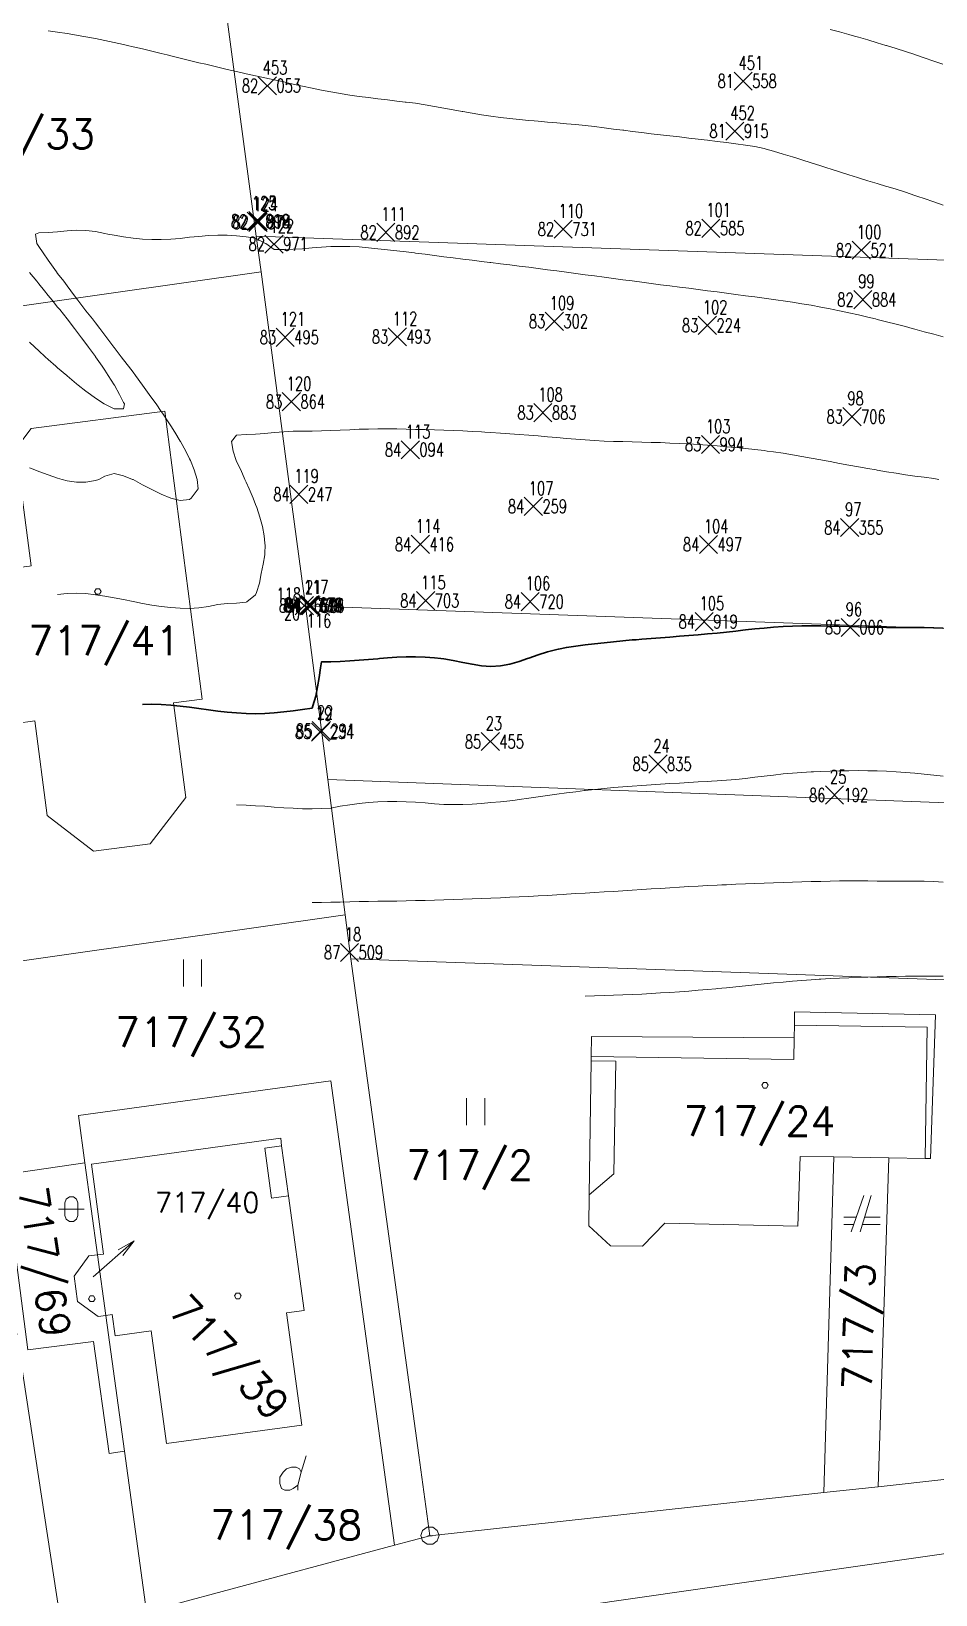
# Model space of a CAD drawing. Extents: x -443817 to 3, y -1171930 to -442383.
# Drawn here: x -442528.5 to -442478.8, y -1170206.7 to -1170120.8 of the extents above; entities that cross this region are included whole.
import ezdxf
from ezdxf.enums import TextEntityAlignment as Align

# ---------------------------------------------------------------- set-up
doc = ezdxf.new("R2010")
doc.units = 0
doc.header["$LTSCALE"] = 0.5
doc.header["$PDMODE"] = 3
doc.header["$PDSIZE"] = 0.5
doc.linetypes.add('121', pattern=[2, 1, -1])
for name, color, linetype in [('BO', 2, 'Continuous'), ('CB', 7, 'Continuous'), ('POLOHOPIS', 7, 'Continuous'), ('VB', 11, 'Continuous'), ('VYSKOPIS', 15, 'Continuous')]:
    doc.layers.add(name, color=color, linetype=linetype)
for name, color, linetype, lineweight in [('KLADPAR', 7, 'Continuous', 0), ('ZAPPAR', 7, 'Continuous', 0), ('ZNACKY', 7, 'Continuous', 0)]:
    doc.layers.add(name, color=color, linetype=linetype, lineweight=lineweight)
doc.styles.add('ROMANS', font='romans.shx', dxfattribs={"height": 0.2})
doc.styles.add('T', font='romans.shx', dxfattribs={"width": 0.7, "height": 1.5})

# ---------------------------------------------------------------- blocks, each defined once
blk = doc.blocks.new('0')
at = {"layer": 'BO', "linetype": 'Continuous'}
blk.add_point((0, 0), dxfattribs=at)
at = {"linetype": 'ByBlock', "style": 'T', "width": 0.7, "flags": 1}
blk.add_attdef('0', text='', height=1.5, dxfattribs=at).set_placement((0, 0), align=Align.MIDDLE)
at = {"layer": 'CB', "linetype": 'ByBlock', "style": 'T', "width": 0.7}
blk.add_attdef('C', (-0.5, 1.25), '', height=1.5, dxfattribs=at)
at = {"layer": 'VB', "linetype": 'ByBlock', "style": 'T', "width": 0.7}
blk.add_attdef('1', text='', height=1.5, dxfattribs=at).set_placement((-1, -0.75), align=Align.RIGHT)
at = {"layer": 'VB', "linetype": '121', "style": 'T', "width": 0.7}
blk.add_attdef('2', (1, -0.75), '', height=1.5, dxfattribs=at)
blk = doc.blocks.new('$5')
at = {"color": 0}
blk.add_line((-0.12, 0), (0.12, 0), dxfattribs=at)
at = {"color": 0, "flags": 128}
blk.add_lwpolyline([(0.15, 0.48), (0.4, 0.3), (0.5, 0.01), (0.4, -0.28), (0.15, -0.46), (-0.16, -0.46), (-0.41, -0.28), (-0.51, 0.01), (-0.41, 0.3), (-0.16, 0.48), (0.15, 0.48)], dxfattribs=at)
blk = doc.blocks.new('$489')
at = {"color": 0}
blk.add_line((-0.2, 2), (0, 3), dxfattribs=at)
at = {"color": 0, "flags": 128}
blk.add_lwpolyline([(0, 0), (0, 3), (0.2, 2)], dxfattribs=at)
blk = doc.blocks.new('$45')
at = {"color": 0, "flags": 128}
blk.add_lwpolyline([(0.09, 0.15), (0.18, 0), (0.09, -0.15), (-0.09, -0.15), (-0.18, 0), (-0.09, 0.15), (0.09, 0.15)], dxfattribs=at)
blk = doc.blocks.new('$432')
at = {"color": 0}
for p, q in [((0.1, 2), (-0.6, 0)), ((-0.1, 0), (0.5, 2)), ((-0.32, 0.8), (-1, 0.8)), ((-1, 0.4), (-0.46, 0.4)), ((0.02, 0.4), (1, 0.4)), ((1, 0.8), (0.14, 0.8))]:
    blk.add_line(p, q, dxfattribs=at)
blk = doc.blocks.new('$32')
at = {"color": 0}
for p, q in [((-0.5, 1.5), (-0.5, 0)), ((0.5, 0), (0.5, 1.5))]:
    blk.add_line(p, q, dxfattribs=at)
blk = doc.blocks.new('$42')
at = {"color": 0, "flags": 128}
for points in [[(-0.5, 1.5), (-0.4, 1.79), (-0.15, 1.97), (0.16, 1.97), (0.41, 1.79), (0.51, 1.5), (0.51, 0.5), (0.41, 0.21), (0.16, 0.03), (-0.15, 0.03), (-0.4, 0.21), (-0.5, 0.5), (-0.5, 1.5)], [(-1, 1), (0.27, 1), (1, 1)]]:
    blk.add_lwpolyline(points, dxfattribs=at)
blk = doc.blocks.new('$431')
at = {"color": 0}
blk.add_line((0.63, 0.99), (0.9, 1.89), dxfattribs=at)
at = {"color": 0, "flags": 128}
blk.add_lwpolyline([(0.45, 0), (0.45, 0.27), (0.63, 0.99), (0.54, 1.17), (0.36, 1.26), (0.09, 1.26), (-0.18, 1.17), (-0.36, 0.99), (-0.54, 0.72), (-0.54, 0.36), (-0.45, 0.09), (-0.27, 0), (0, 0), (0.18, 0.09), (0.45, 0.27)], dxfattribs=at)

msp = doc.modelspace()

# ---------------------------------------------------------------- linework, layer by layer
at = {"layer": 'KLADPAR', "color": 7, "linetype": 'Continuous', "flags": 128}
for points in [[(-442516.11, -1170132.07), (-442515.85, -1170134.04), (-442540.73, -1170137.58), (-442546.14, -1170102.47), (-442520.08, -1170102.41), (-442518.75, -1170112.32), (-442517.43, -1170122.23), (-442516.11, -1170132.07)], [(-442382.83, -1170116.93), (-442383.87, -1170126.95), (-442384.86, -1170136.63), (-442516.11, -1170132.07), (-442517.43, -1170122.23), (-442518.75, -1170112.32), (-442382.83, -1170116.93)], [(-442384.86, -1170136.63), (-442385.87, -1170146.75), (-442386.64, -1170156.9), (-442513.4, -1170152.4), (-442514.13, -1170146.96), (-442515.85, -1170134.04), (-442516.11, -1170132.07), (-442384.86, -1170136.63)], [(-442521.14, -1170141.7), (-442519.08, -1170157.53), (-442520.66, -1170157.73), (-442519.99, -1170162.93), (-442521.95, -1170165.47), (-442525.06, -1170165.88), (-442527.61, -1170163.92), (-442528.28, -1170158.72), (-442530.39, -1170159), (-442530.52, -1170158.01), (-442530.91, -1170154.94), (-442531.01, -1170154.13), (-442530, -1170154), (-442530.01, -1170153.92), (-442530.46, -1170150.45), (-442528.58, -1170150.21), (-442528.48, -1170150.2), (-442529.34, -1170143.77), (-442528.49, -1170142.65), (-442521.14, -1170141.7)], [(-442387.21, -1170166.65), (-442387.8, -1170176.85), (-442443.22, -1170174.18), (-442460.7, -1170173.57), (-442477.2, -1170172.98), (-442493.09, -1170172.42), (-442510.92, -1170171.79), (-442511.23, -1170169.38), (-442512.18, -1170161.94), (-442387.21, -1170166.65)], [(-442532.36, -1170172.38), (-442511.23, -1170169.38), (-442510.92, -1170171.79), (-442507.17, -1170199.07), (-442506.56, -1170203.5), (-442508.51, -1170204.02), (-442512.02, -1170178.49), (-442525.89, -1170180.4), (-442525.53, -1170183.01), (-442529.91, -1170183.65), (-442528.68, -1170193.28), (-442525.06, -1170192.82), (-442524.2, -1170198.97), (-442523.35, -1170198.84), (-442522.14, -1170207.67), (-442526.76, -1170208.89), (-442532.36, -1170172.38)], [(-442529.64, -1170209.65), (-442535.31, -1170172.8), (-442532.36, -1170172.38), (-442526.76, -1170208.89), (-442527.76, -1170209.16), (-442529.09, -1170209.52), (-442529.64, -1170209.65)], [(-442486.53, -1170176.13), (-442486.52, -1170175.43), (-442486.51, -1170174.7), (-442478.77, -1170174.87), (-442479.04, -1170182.77), (-442479.33, -1170182.76), (-442481.34, -1170182.73), (-442484.35, -1170182.68), (-442486.21, -1170182.66), (-442486.34, -1170186.49), (-442493.64, -1170186.32), (-442494.87, -1170187.59), (-442496.64, -1170187.57), (-442497.82, -1170186.46), (-442497.8, -1170184.76), (-442497.7, -1170177.4), (-442497.7, -1170177.15), (-442497.68, -1170176.06), (-442486.53, -1170176.13)], [(-442512.02, -1170178.49), (-442508.51, -1170204.02), (-442518.46, -1170206.69), (-442522.14, -1170207.67), (-442523.35, -1170198.84), (-442524.38, -1170191.39), (-442524.03, -1170191.34), (-442523.87, -1170192.51), (-442521.89, -1170192.24), (-442521.05, -1170198.43), (-442513.61, -1170197.42), (-442514.45, -1170191.25), (-442513.48, -1170191.11), (-442514.34, -1170184.82), (-442514.72, -1170182.07), (-442514.77, -1170181.65), (-442525.18, -1170183.07), (-442524.51, -1170188.02), (-442524.84, -1170188.06), (-442525.53, -1170183.01), (-442525.89, -1170180.4), (-442512.02, -1170178.49)], [(-442524.38, -1170191.39), (-442524.84, -1170188.06), (-442524.51, -1170188.02), (-442525.18, -1170183.07), (-442514.77, -1170181.65), (-442514.72, -1170182.07), (-442514.34, -1170184.82), (-442513.48, -1170191.11), (-442514.45, -1170191.25), (-442513.61, -1170197.42), (-442521.05, -1170198.43), (-442521.89, -1170192.24), (-442523.87, -1170192.51), (-442524.03, -1170191.34), (-442524.38, -1170191.39)], [(-442523.35, -1170198.84), (-442524.2, -1170198.97), (-442525.06, -1170192.82), (-442528.68, -1170193.28), (-442529.91, -1170183.65), (-442525.53, -1170183.01), (-442524.84, -1170188.06), (-442525.31, -1170188.11), (-442526.12, -1170189.23), (-442525.94, -1170190.62), (-442524.81, -1170191.45), (-442524.38, -1170191.39), (-442523.35, -1170198.84)], [(-442524.84, -1170188.06), (-442524.38, -1170191.39), (-442524.81, -1170191.45), (-442525.94, -1170190.62), (-442526.12, -1170189.23), (-442525.31, -1170188.11), (-442524.84, -1170188.06)]]:
    msp.add_lwpolyline(points, close=True, dxfattribs=at)
for points in [[(-442540.73, -1170137.58), (-442515.85, -1170134.04), (-442514.13, -1170146.96), (-442513.4, -1170152.4), (-442513.4, -1170152.4), (-442512.18, -1170161.94), (-442511.23, -1170169.38), (-442532.36, -1170172.38)], [(-442530.39, -1170159), (-442528.28, -1170158.72), (-442527.61, -1170163.92), (-442525.06, -1170165.88), (-442521.95, -1170165.47), (-442519.99, -1170162.93), (-442520.66, -1170157.73), (-442519.08, -1170157.53), (-442521.14, -1170141.7), (-442528.49, -1170142.65)], [(-442529.34, -1170143.77), (-442528.48, -1170150.2), (-442528.58, -1170150.21)], [(-442478.14, -1170200.38), (-442481.92, -1170200.8), (-442481.92, -1170200.8), (-442481.34, -1170182.73), (-442479.33, -1170182.76), (-442479.04, -1170182.77), (-442478.77, -1170174.87), (-442486.51, -1170174.7), (-442486.52, -1170175.43), (-442486.53, -1170176.13), (-442497.68, -1170176.06), (-442497.7, -1170177.15), (-442497.7, -1170177.4), (-442497.8, -1170184.76), (-442497.82, -1170186.46), (-442496.64, -1170187.57), (-442494.87, -1170187.59), (-442493.64, -1170186.32), (-442486.34, -1170186.49), (-442486.21, -1170182.66), (-442484.35, -1170182.68), (-442484.9, -1170201.12), (-442506.56, -1170203.5), (-442507.17, -1170199.07), (-442510.92, -1170171.79), (-442493.09, -1170172.42), (-442477.2, -1170172.98)], [(-442522.14, -1170207.67), (-442518.46, -1170206.69), (-442508.51, -1170204.02), (-442506.56, -1170203.5), (-442484.9, -1170201.12), (-442481.92, -1170200.8), (-442478.14, -1170200.38), (-442469.96, -1170199.51), (-442461.5, -1170198.06), (-442449.04, -1170197.5), (-442445.53, -1170197.34), (-442443.98, -1170197.27), (-442431.53, -1170197.23), (-442388.92, -1170196.01), (-442385.65, -1170196.14), (-442383.04, -1170196.24), (-442353.13, -1170198.66), (-442352.18, -1170198.74), (-442351.81, -1170198.77), (-442350.42, -1170198.89), (-442347.99, -1170199.22), (-442310.78, -1170204.32), (-442304.56, -1170205.27), (-442233.31, -1170215.54)]]:
    msp.add_lwpolyline(points, dxfattribs=at)
at = {"layer": 'KLADPAR', "color": 7, "linetype": 'Continuous'}
for points in [[(-442513.4, -1170152.4), (-442386.64, -1170156.9), (-442387.21, -1170166.65), (-442512.18, -1170161.94)], [(-442481.34, -1170182.73), (-442481.92, -1170200.8), (-442484.9, -1170201.12), (-442484.35, -1170182.68)]]:
    msp.add_3dface(points, dxfattribs=at)
at = {"layer": 'POLOHOPIS', "lineweight": 0}
for centre, radius in [((-442516.014985, -1170131.227094), 0.092993), ((-442513.175258, -1170152.392948), 0.071818)]:
    msp.add_circle(centre, radius, dxfattribs=at)
for p in [(-442516.014985, -1170131.227094), (-442513.175258, -1170152.392948)]:
    msp.add_point(p, dxfattribs=at)
at = {"layer": 'VYSKOPIS', "linetype": 'Continuous', "lineweight": 18, "flags": 128}
for points, elevation in [([(-442527.549589, -1170120.785388), (-442527.031651, -1170120.859361), (-442526.513713, -1170120.938776), (-442525.995775, -1170121.024139), (-442525.693624, -1170121.076027), (-442525.477837, -1170121.114121), (-442524.959899, -1170121.211254), (-442524.441961, -1170121.317436), (-442523.924024, -1170121.433236), (-442523.406086, -1170121.546631), (-442523.192765, -1170121.594407), (-442522.888148, -1170121.663507), (-442522.37021, -1170121.789621), (-442521.852272, -1170121.909345), (-442521.334334, -1170122.035965), (-442521.007209, -1170122.112786), (-442520.816396, -1170122.158663), (-442520.298458, -1170122.289776), (-442519.78052, -1170122.416207), (-442519.262582, -1170122.543714), (-442518.880894, -1170122.631165), (-442518.744645, -1170122.662741), (-442518.226707, -1170122.789172), (-442517.708769, -1170122.909275), (-442517.190831, -1170123.029378), (-442516.672893, -1170123.149544), (-442516.672893, -1170123.149544), (-442516.154955, -1170123.263319), (-442515.637017, -1170123.377094), (-442515.119079, -1170123.488718), (-442514.601141, -1170123.603885), (-442514.313342, -1170123.667923), (-442514.083203, -1170123.719116), (-442513.565266, -1170123.834283), (-442513.047328, -1170123.943059), (-442512.52939, -1170124.05019), (-442512.011452, -1170124.147386), (-442511.789469, -1170124.186302), (-442511.493514, -1170124.23876), (-442510.975576, -1170124.322351), (-442510.457638, -1170124.396261), (-442509.9397, -1170124.461881), (-442509.421762, -1170124.527501), (-442508.903824, -1170124.58654), (-442508.385887, -1170124.651464), (-442507.925483, -1170124.704681), (-442507.867949, -1170124.711326), (-442507.350011, -1170124.771124), (-442506.832073, -1170124.857499), (-442506.314135, -1170124.950519), (-442505.796197, -1170125.043602), (-442505.278259, -1170125.136622), (-442504.797308, -1170125.22306), (-442504.760321, -1170125.229578), (-442504.242383, -1170125.320257), (-442503.724445, -1170125.406759), (-442503.206507, -1170125.485414), (-442502.68857, -1170125.55173), (-442502.170632, -1170125.613427), (-442501.652694, -1170125.665568), (-442501.134756, -1170125.716128), (-442500.838737, -1170125.74144), (-442500.616818, -1170125.76036), (-442500.09888, -1170125.804655), (-442499.580942, -1170125.848887), (-442499.063004, -1170125.895017), (-442498.545066, -1170125.939818), (-442498.027128, -1170125.987657), (-442497.509191, -1170126.052454), (-442496.991253, -1170126.121998), (-442496.473315, -1170126.187618), (-442495.955377, -1170126.253238), (-442495.903533, -1170126.259819), (-442495.437439, -1170126.319617), (-442494.919501, -1170126.38606), (-442494.401563, -1170126.450098), (-442493.883625, -1170126.512301), (-442493.365687, -1170126.569441), (-442492.847749, -1170126.625316), (-442492.329812, -1170126.683913), (-442491.811874, -1170126.744091), (-442491.488162, -1170126.778198), (-442491.293936, -1170126.798637), (-442490.775998, -1170126.866851), (-442490.25806, -1170126.928232), (-442489.740122, -1170126.999357), (-442489.222184, -1170127.068457), (-442488.704246, -1170127.148441), (-442488.186308, -1170127.263292), (-442488.068584, -1170127.296577), (-442487.66837, -1170127.406682), (-442487.150433, -1170127.565828), (-442486.632495, -1170127.723835), (-442486.3397, -1170127.814956), (-442486.114557, -1170127.884056), (-442485.596619, -1170128.043012), (-442485.078681, -1170128.20374), (-442484.685043, -1170128.333335), (-442484.560743, -1170128.373707), (-442484.042805, -1170128.535258), (-442483.524867, -1170128.698833), (-442483.048342, -1170128.851714), (-442483.006929, -1170128.864813), (-442482.488991, -1170129.028831), (-442481.971054, -1170129.186332), (-442481.453116, -1170129.343833), (-442481.36675, -1170129.370093), (-442480.935178, -1170129.499688), (-442480.41724, -1170129.665352), (-442479.899302, -1170129.835951), (-442479.739912, -1170129.888473), (-442479.381364, -1170130.005095), (-442478.863426, -1170130.186515), (-442478.345488, -1170130.367935)], 382), ([(-442484.560743, -1170120.716668), (-442484.042805, -1170120.849553), (-442483.524867, -1170120.986615), (-442483.214054, -1170121.076027), (-442483.006929, -1170121.136965), (-442482.488991, -1170121.289467), (-442481.971054, -1170121.446271), (-442481.492947, -1170121.594407), (-442481.453116, -1170121.606999), (-442480.935178, -1170121.771397), (-442480.41724, -1170121.931619), (-442479.899302, -1170122.10013), (-442479.860924, -1170122.112786), (-442479.381364, -1170122.270793), (-442478.863426, -1170122.45196), (-442478.363318, -1170122.631165)], 381), ([(-442528.585465, -1170144.811805), (-442528.293239, -1170144.921467), (-442528.067527, -1170145.006197), (-442527.549589, -1170145.19559), (-442527.031651, -1170145.367265), (-442526.781597, -1170145.439846), (-442526.513713, -1170145.517552), (-442525.995775, -1170145.59412), (-442525.477837, -1170145.596018), (-442524.959899, -1170145.512743), (-442524.765673, -1170145.439846), (-442524.441961, -1170145.267032), (-442523.924024, -1170145.114973), (-442523.406086, -1170145.249567), (-442522.924249, -1170145.439846), (-442522.888148, -1170145.453451), (-442522.37021, -1170145.733586), (-442521.932947, -1170145.958225), (-442521.852272, -1170145.999926), (-442521.334334, -1170146.260065), (-442520.816396, -1170146.472998), (-442520.800211, -1170146.476604), (-442520.298458, -1170146.599239), (-442519.78052, -1170146.542667), (-442519.682964, -1170146.476604), (-442519.302477, -1170145.958225), (-442519.361403, -1170145.439846), (-442519.521551, -1170144.921467), (-442519.730193, -1170144.403088), (-442519.78052, -1170144.306968), (-442519.992197, -1170143.884709), (-442520.27791, -1170143.36633), (-442520.298458, -1170143.333678), (-442520.590747, -1170142.847951), (-442520.816396, -1170142.500044), (-442520.922361, -1170142.329571), (-442521.267632, -1170141.811192), (-442521.334334, -1170141.71735), (-442521.623208, -1170141.292813), (-442521.852272, -1170140.97604), (-442521.992441, -1170140.774434), (-442522.37021, -1170140.261497), (-442522.374067, -1170140.256055), (-442522.749243, -1170139.737676), (-442522.888148, -1170139.55575), (-442523.135673, -1170139.219297), (-442523.406086, -1170138.870251), (-442523.532346, -1170138.700918), (-442523.924024, -1170138.199244), (-442523.936669, -1170138.182538), (-442524.325185, -1170137.664159), (-442524.441961, -1170137.514379), (-442524.719519, -1170137.14578), (-442524.959899, -1170136.84046), (-442525.122071, -1170136.627401), (-442525.477837, -1170136.177932), (-442525.530946, -1170136.109022), (-442525.926481, -1170135.590643), (-442525.995775, -1170135.499205), (-442526.308801, -1170135.072264), (-442526.513713, -1170134.803329), (-442526.698456, -1170134.553885), (-442527.031651, -1170134.122324), (-442527.096646, -1170134.035505), (-442527.471, -1170133.517126), (-442527.549589, -1170133.404111), (-442527.821645, -1170132.998747), (-442528.067527, -1170132.650714), (-442528.183228, -1170132.480368), (-442528.258403, -1170131.961989), (-442528.067527, -1170131.901495), (-442527.549589, -1170131.878651), (-442527.031651, -1170131.82999), (-442526.513713, -1170131.780063), (-442525.995775, -1170131.752916), (-442525.477837, -1170131.768546), (-442524.959899, -1170131.825877), (-442524.441961, -1170131.929147), (-442524.269294, -1170131.961989), (-442523.924024, -1170132.027546), (-442523.406086, -1170132.112023), (-442522.888148, -1170132.185173), (-442522.37021, -1170132.236365), (-442521.852272, -1170132.266423), (-442521.334334, -1170132.265853), (-442520.816396, -1170132.244718), (-442520.298458, -1170132.201183), (-442519.78052, -1170132.13822), (-442519.262582, -1170132.086395), (-442518.744645, -1170132.034506), (-442518.226707, -1170132.012802), (-442517.708769, -1170132.020648), (-442517.190831, -1170132.054502), (-442516.672893, -1170132.117465), (-442516.154955, -1170132.192323), (-442515.637017, -1170132.457525), (-442515.587639, -1170132.480368), (-442515.119079, -1170132.803279), (-442514.601141, -1170132.809481), (-442514.083203, -1170132.796255), (-442513.565266, -1170132.767464), (-442513.047328, -1170132.723801), (-442512.52939, -1170132.681468), (-442512.011452, -1170132.650525), (-442511.493514, -1170132.635085), (-442510.975576, -1170132.6404), (-442510.457638, -1170132.6709), (-442509.9397, -1170132.709057), (-442509.421762, -1170132.765818), (-442508.903824, -1170132.820997), (-442508.385887, -1170132.880226), (-442507.867949, -1170132.946099), (-442507.414753, -1170132.998747), (-442507.350011, -1170133.006214), (-442506.832073, -1170133.073859), (-442506.314135, -1170133.135935), (-442505.796197, -1170133.20453), (-442505.278259, -1170133.269517), (-442504.760321, -1170133.331403), (-442504.242383, -1170133.39329), (-442503.724445, -1170133.462137), (-442503.27125, -1170133.517126), (-442503.206507, -1170133.525099), (-442502.68857, -1170133.588884), (-442502.170632, -1170133.652669), (-442501.652694, -1170133.721327), (-442501.134756, -1170133.784162), (-442500.616818, -1170133.854845), (-442500.09888, -1170133.917681), (-442499.580942, -1170133.981339), (-442499.178073, -1170134.035505), (-442499.063004, -1170134.051199), (-442498.545066, -1170134.121881), (-442498.027128, -1170134.195537), (-442497.509191, -1170134.264195), (-442496.991253, -1170134.335953), (-442496.473315, -1170134.403598), (-442495.955377, -1170134.472382), (-442495.437439, -1170134.539267), (-442495.322307, -1170134.553885), (-442494.919501, -1170134.60571), (-442494.401563, -1170134.677974), (-442493.883625, -1170134.743657), (-442493.365687, -1170134.809404), (-442492.847749, -1170134.870658), (-442492.329812, -1170134.940834), (-442491.811874, -1170135.007466), (-442491.293936, -1170135.072264), (-442491.293936, -1170135.072264), (-442490.775998, -1170135.144212), (-442490.25806, -1170135.214261), (-442489.740122, -1170135.278173), (-442489.222184, -1170135.349171), (-442488.704246, -1170135.415487), (-442488.186308, -1170135.485537), (-442487.66837, -1170135.555586), (-442487.409401, -1170135.590643), (-442487.150433, -1170135.625636), (-442486.632495, -1170135.702709), (-442486.114557, -1170135.788389), (-442485.596619, -1170135.877106), (-442485.078681, -1170135.972593), (-442484.560743, -1170136.075358), (-442484.398887, -1170136.109022), (-442484.042805, -1170136.183058), (-442483.524867, -1170136.295061), (-442483.006929, -1170136.408077), (-442482.488991, -1170136.527674), (-442482.057355, -1170136.627401), (-442481.971054, -1170136.647081), (-442481.453116, -1170136.776422), (-442480.935178, -1170136.908928), (-442480.41724, -1170137.043332), (-442480.040546, -1170137.14578), (-442479.899302, -1170137.183684), (-442479.381364, -1170137.326884), (-442478.863426, -1170137.470527), (-442478.345488, -1170137.609233)], 383), ([(-442528.585465, -1170137.904239), (-442528.284135, -1170138.182538), (-442528.067527, -1170138.382626), (-442527.717324, -1170138.700918), (-442527.549589, -1170138.853356), (-442527.135213, -1170139.219297), (-442527.031651, -1170139.31143), (-442526.536031, -1170139.737676), (-442526.513713, -1170139.757229), (-442525.995775, -1170140.188347), (-442525.905996, -1170140.256055), (-442525.477837, -1170140.596874), (-442525.226076, -1170140.774434), (-442524.959899, -1170140.973952), (-442524.471804, -1170141.292813), (-442524.441961, -1170141.313695), (-442523.924024, -1170141.569468), (-442523.406086, -1170141.557508), (-442523.364294, -1170141.292813), (-442523.406086, -1170141.213082), (-442523.631735, -1170140.774434), (-442523.91435, -1170140.256055), (-442523.924024, -1170140.241374), (-442524.24862, -1170139.737676), (-442524.441961, -1170139.449252), (-442524.592626, -1170139.219297), (-442524.948266, -1170138.700918), (-442524.959899, -1170138.685351), (-442525.327299, -1170138.182538), (-442525.477837, -1170137.983654), (-442525.714994, -1170137.664159), (-442525.995775, -1170137.296637), (-442526.109074, -1170137.14578), (-442526.510552, -1170136.627401), (-442526.513713, -1170136.623478), (-442526.920186, -1170136.109022), (-442527.031651, -1170135.971391), (-442527.335257, -1170135.590643), (-442527.549589, -1170135.328353), (-442527.755575, -1170135.072264), (-442528.067527, -1170134.693604), (-442528.181079, -1170134.553885), (-442528.585465, -1170134.065626)], 382), ([(-442527.031651, -1170151.762844), (-442526.513713, -1170151.713993), (-442525.995775, -1170151.700261), (-442525.477837, -1170151.719751), (-442524.959899, -1170151.77841), (-442524.441961, -1170151.857825), (-442523.924024, -1170151.948377), (-442523.406086, -1170152.051521), (-442522.888148, -1170152.159918), (-442522.789454, -1170152.178775), (-442522.37021, -1170152.258126), (-442521.852272, -1170152.353108), (-442521.334334, -1170152.428346), (-442520.816396, -1170152.48979), (-442520.298458, -1170152.52434), (-442519.78052, -1170152.531427), (-442519.262582, -1170152.497763), (-442518.744645, -1170152.423031), (-442518.226707, -1170152.325138), (-442517.708769, -1170152.268884), (-442517.190831, -1170152.252811), (-442516.672893, -1170152.19567), (-442516.637613, -1170152.178775), (-442516.154955, -1170151.792332), (-442516.090845, -1170151.660396), (-442515.939864, -1170151.142016), (-442515.835986, -1170150.623637), (-442515.730211, -1170150.105258), (-442515.640621, -1170149.586879), (-442515.637017, -1170149.483165), (-442515.624878, -1170149.0685), (-442515.637017, -1170148.946562), (-442515.674257, -1170148.550121), (-442515.771307, -1170148.031742), (-442515.907177, -1170147.513363), (-442516.086356, -1170146.994984), (-442516.154955, -1170146.827295), (-442516.281721, -1170146.476604), (-442516.4958, -1170145.958225), (-442516.672893, -1170145.591905), (-442516.738015, -1170145.439846), (-442516.957594, -1170144.921467), (-442517.190831, -1170144.458077), (-442517.215362, -1170144.403088), (-442517.38373, -1170143.884709), (-442517.472371, -1170143.36633), (-442517.190831, -1170143.016019), (-442516.672893, -1170142.980266), (-442516.154955, -1170142.960587), (-442515.637017, -1170142.918633), (-442515.119079, -1170142.87206), (-442514.86011, -1170142.847951), (-442514.601141, -1170142.824854), (-442514.083203, -1170142.792772), (-442513.565266, -1170142.79505), (-442513.047328, -1170142.79505), (-442512.52939, -1170142.776762), (-442512.011452, -1170142.758221), (-442511.493514, -1170142.738289), (-442510.975576, -1170142.711015), (-442510.457638, -1170142.684755), (-442509.9397, -1170142.675136), (-442509.421762, -1170142.665518), (-442508.903824, -1170142.665518), (-442508.385887, -1170142.668872), (-442507.867949, -1170142.684755), (-442507.350011, -1170142.69431), (-442506.832073, -1170142.706523), (-442506.314135, -1170142.723102), (-442505.796197, -1170142.742338), (-442505.278259, -1170142.761512), (-442504.760321, -1170142.780749), (-442504.242383, -1170142.80954), (-442503.724445, -1170142.838142), (-442503.551778, -1170142.847951), (-442503.206507, -1170142.869529), (-442502.68857, -1170142.901927), (-442502.170632, -1170142.945147), (-442501.652694, -1170142.977545), (-442501.134756, -1170143.009944), (-442500.616818, -1170143.048924), (-442500.09888, -1170143.096319), (-442499.580942, -1170143.144158), (-442499.063004, -1170143.193516), (-442498.545066, -1170143.239329), (-442498.027128, -1170143.272994), (-442497.509191, -1170143.305329), (-442496.991253, -1170143.336399), (-442496.473315, -1170143.356521), (-442495.955377, -1170143.36633), (-442495.955377, -1170143.36633), (-442495.437439, -1170143.385883), (-442494.919501, -1170143.395121), (-442494.401563, -1170143.412586), (-442493.883625, -1170143.420876), (-442493.365687, -1170143.445365), (-442492.847749, -1170143.462956), (-442492.329812, -1170143.495924), (-442491.811874, -1170143.527754), (-442491.293936, -1170143.561734), (-442490.775998, -1170143.600398), (-442490.25806, -1170143.646085), (-442489.740122, -1170143.687216), (-442489.222184, -1170143.738915), (-442488.704246, -1170143.795612), (-442488.186308, -1170143.86041), (-442488.013641, -1170143.884709), (-442487.66837, -1170143.934066), (-442487.150433, -1170144.010064), (-442486.632495, -1170144.093718), (-442486.114557, -1170144.185662), (-442485.596619, -1170144.27767), (-442485.078681, -1170144.369613), (-442484.890334, -1170144.403088), (-442484.560743, -1170144.463519), (-442484.042805, -1170144.564512), (-442483.524867, -1170144.657975), (-442483.006929, -1170144.754221), (-442482.488991, -1170144.846165), (-442482.022835, -1170144.921467), (-442481.971054, -1170144.929693), (-442481.453116, -1170145.018663), (-442480.935178, -1170145.104849), (-442480.41724, -1170145.184517), (-442479.899302, -1170145.256844), (-442479.381364, -1170145.328729), (-442478.863426, -1170145.402765), (-442478.575627, -1170145.439846)], 384), ([(-442517.190831, -1170163.328355), (-442516.672893, -1170163.345884), (-442516.154955, -1170163.375751), (-442515.637017, -1170163.410301), (-442515.119079, -1170163.452445), (-442514.601141, -1170163.490349), (-442514.083203, -1170163.519837), (-442513.565266, -1170163.540592), (-442513.047328, -1170163.544199), (-442512.52939, -1170163.53477), (-442512.011452, -1170163.506485), (-442511.493514, -1170163.410301), (-442510.975576, -1170163.326204), (-442510.457638, -1170163.256154), (-442509.9397, -1170163.197875), (-442509.421762, -1170163.16073), (-442508.903824, -1170163.138076), (-442508.385887, -1170163.138772), (-442507.867949, -1170163.155288), (-442507.350011, -1170163.185472), (-442506.832073, -1170163.225781), (-442506.314135, -1170163.266026), (-442505.796197, -1170163.30355), (-442505.278259, -1170163.314307), (-442504.760321, -1170163.302854), (-442504.242383, -1170163.282225), (-442503.724445, -1170163.248181), (-442503.206507, -1170163.205658), (-442502.68857, -1170163.154845), (-442502.170632, -1170163.100742), (-442501.874676, -1170163.064736), (-442501.652694, -1170163.03721), (-442501.134756, -1170162.96754), (-442500.616818, -1170162.896605), (-442500.09888, -1170162.822189), (-442499.580942, -1170162.746824), (-442499.063004, -1170162.674686), (-442498.545066, -1170162.607295), (-442498.067023, -1170162.546357), (-442498.027128, -1170162.541168), (-442497.509191, -1170162.482193), (-442496.991253, -1170162.42752), (-442496.473315, -1170162.37715), (-442495.955377, -1170162.3345), (-442495.437439, -1170162.29552), (-442494.919501, -1170162.262046), (-442494.401563, -1170162.223066), (-442493.883625, -1170162.189592), (-442493.365687, -1170162.156117), (-442492.847749, -1170162.128275), (-442492.329812, -1170162.094864), (-442491.811874, -1170162.066958), (-442491.293936, -1170162.039115), (-442491.086811, -1170162.027978), (-442490.775998, -1170162.01045), (-442490.25806, -1170161.974318), (-442489.740122, -1170161.931478), (-442489.222184, -1170161.875476), (-442488.704246, -1170161.814476), (-442488.186308, -1170161.750248), (-442487.66837, -1170161.692538), (-442487.150433, -1170161.632992), (-442486.632495, -1170161.587938), (-442486.114557, -1170161.545731), (-442485.596619, -1170161.515547), (-442485.467134, -1170161.509599), (-442485.078681, -1170161.491501), (-442484.560743, -1170161.479415), (-442484.042805, -1170161.467392), (-442483.524867, -1170161.455939), (-442483.006929, -1170161.44999), (-442482.488991, -1170161.455939), (-442481.971054, -1170161.461887), (-442481.453116, -1170161.480111), (-442480.935178, -1170161.509599), (-442480.935178, -1170161.509599), (-442480.41724, -1170161.543769), (-442479.899302, -1170161.584458), (-442479.381364, -1170161.634891), (-442478.863426, -1170161.691842), (-442478.345488, -1170161.754487)], 386), ([(-442513.047328, -1170168.693503), (-442512.52939, -1170168.68958), (-442512.011452, -1170168.685024), (-442511.493514, -1170168.675912), (-442510.975576, -1170168.656802), (-442510.457638, -1170168.643007), (-442509.9397, -1170168.633831), (-442509.421762, -1170168.629275), (-442508.903824, -1170168.627124), (-442508.385887, -1170168.614911), (-442507.867949, -1170168.604597), (-442507.350011, -1170168.594092), (-442506.832073, -1170168.58498), (-442506.314135, -1170168.573021), (-442505.796197, -1170168.556821), (-442505.278259, -1170168.538977), (-442504.760321, -1170168.521069), (-442504.242383, -1170168.500946), (-442503.724445, -1170168.478356), (-442503.206507, -1170168.455828), (-442502.68857, -1170168.433301), (-442502.170632, -1170168.410774), (-442501.652694, -1170168.383754), (-442501.134756, -1170168.356671), (-442500.616818, -1170168.329651), (-442500.09888, -1170168.302567), (-442499.580942, -1170168.271055), (-442499.211014, -1170168.248527), (-442499.063004, -1170168.239479), (-442498.545066, -1170168.207903), (-442498.027128, -1170168.17639), (-442497.509191, -1170168.144814), (-442496.991253, -1170168.113238), (-442496.473315, -1170168.081725), (-442495.955377, -1170168.047428), (-442495.437439, -1170168.01408), (-442494.919501, -1170167.980352), (-442494.401563, -1170167.949093), (-442493.883625, -1170167.917833), (-442493.365687, -1170167.88651), (-442492.847749, -1170167.85525), (-442492.329812, -1170167.823991), (-442491.811874, -1170167.796591), (-442491.293936, -1170167.770014), (-442490.775998, -1170167.743437), (-442490.517029, -1170167.730148), (-442490.25806, -1170167.716797), (-442489.740122, -1170167.690219), (-442489.222184, -1170167.668072), (-442488.704246, -1170167.64662), (-442488.186308, -1170167.628206), (-442487.66837, -1170167.607135), (-442487.150433, -1170167.589543), (-442486.632495, -1170167.575052), (-442486.114557, -1170167.55879), (-442485.596619, -1170167.545628), (-442485.078681, -1170167.535187), (-442484.560743, -1170167.521898), (-442484.042805, -1170167.513039), (-442483.524867, -1170167.506078), (-442483.006929, -1170167.506078), (-442482.488991, -1170167.507977), (-442481.971054, -1170167.514874), (-442481.453116, -1170167.52367), (-442480.935178, -1170167.527277), (-442480.41724, -1170167.522784), (-442479.899302, -1170167.524556), (-442479.381364, -1170167.530757), (-442478.863426, -1170167.548475), (-442478.345488, -1170167.57328)], 387), ([(-442498.027128, -1170173.840276), (-442497.509191, -1170173.82471), (-442496.991253, -1170173.808827), (-442496.473315, -1170173.791172), (-442495.955377, -1170173.769468), (-442495.437439, -1170173.750484), (-442494.919501, -1170173.725489), (-442494.401563, -1170173.69676), (-442493.883625, -1170173.667399), (-442493.365687, -1170173.634178), (-442492.847749, -1170173.599501), (-442492.329812, -1170173.561913), (-442491.811874, -1170173.518694), (-442491.293936, -1170173.47307), (-442490.84074, -1170173.432319), (-442490.775998, -1170173.426181), (-442490.25806, -1170173.377393), (-442489.740122, -1170173.32253), (-442489.222184, -1170173.271844), (-442488.704246, -1170173.218816), (-442488.186308, -1170173.170028), (-442487.66837, -1170173.118836), (-442487.150433, -1170173.070618), (-442486.632495, -1170173.025816), (-442486.114557, -1170172.978737), (-442485.596619, -1170172.943048), (-442485.165046, -1170172.91394), (-442485.078681, -1170172.908498), (-442484.560743, -1170172.876858), (-442484.042805, -1170172.847181), (-442483.524867, -1170172.827501), (-442483.006929, -1170172.804278), (-442482.488991, -1170172.790483), (-442481.971054, -1170172.774726), (-442481.453116, -1170172.7665), (-442480.935178, -1170172.75511), (-442480.41724, -1170172.750427), (-442479.899302, -1170172.744163), (-442479.381364, -1170172.741125), (-442478.863426, -1170172.741125), (-442478.345488, -1170172.742644)], 388)]:
    msp.add_lwpolyline(points, dxfattribs=dict(at, elevation=elevation))
at = {"layer": 'VYSKOPIS', "linetype": 'Continuous', "lineweight": 30, "elevation": 385, "flags": 128}
msp.add_lwpolyline([(-442522.37021, -1170157.807542), (-442521.852272, -1170157.804125), (-442521.334334, -1170157.816148), (-442520.816396, -1170157.849369), (-442520.486742, -1170157.880945), (-442520.298458, -1170157.898663), (-442519.78052, -1170157.959347), (-442519.262582, -1170158.030852), (-442518.744645, -1170158.103686), (-442518.226707, -1170158.172217), (-442517.708769, -1170158.233787), (-442517.190831, -1170158.279664), (-442516.672893, -1170158.312885), (-442516.154955, -1170158.323896), (-442515.637017, -1170158.312063), (-442515.119079, -1170158.275867), (-442514.601141, -1170158.223156), (-442514.083203, -1170158.155322), (-442513.565266, -1170158.084196), (-442513.047328, -1170158.007945), (-442512.997001, -1170157.880945), (-442512.845261, -1170157.362566), (-442512.742521, -1170156.844187), (-442512.661972, -1170156.325808), (-442512.586039, -1170155.807429), (-442512.52939, -1170155.474836), (-442512.011452, -1170155.471419), (-442511.493514, -1170155.455662), (-442510.975576, -1170155.423074), (-442510.457638, -1170155.385676), (-442509.9397, -1170155.348531), (-442509.421762, -1170155.297276), (-442509.33546, -1170155.289049), (-442508.903824, -1170155.247855), (-442508.385887, -1170155.21495), (-442507.867949, -1170155.197042), (-442507.350011, -1170155.195524), (-442506.832073, -1170155.218747), (-442506.314135, -1170155.252664), (-442505.968801, -1170155.289049), (-442505.796197, -1170155.307843), (-442505.278259, -1170155.396623), (-442504.760321, -1170155.498375), (-442504.242383, -1170155.604114), (-442503.724445, -1170155.682959), (-442503.206507, -1170155.72099), (-442502.68857, -1170155.688591), (-442502.170632, -1170155.59785), (-442501.652694, -1170155.443449), (-442501.199498, -1170155.289049), (-442501.134756, -1170155.267408), (-442500.616818, -1170155.085735), (-442500.09888, -1170154.927159), (-442499.580942, -1170154.789464), (-442499.501279, -1170154.77067), (-442499.063004, -1170154.678663), (-442498.545066, -1170154.600577), (-442498.027128, -1170154.539387), (-442497.509191, -1170154.480031), (-442496.991253, -1170154.425042), (-442496.473315, -1170154.368344), (-442495.955377, -1170154.314178), (-442495.437439, -1170154.267478), (-442495.230314, -1170154.252291), (-442494.919501, -1170154.229701), (-442494.401563, -1170154.185595), (-442493.883625, -1170154.142756), (-442493.365687, -1170154.106244), (-442492.847749, -1170154.06505), (-442492.329812, -1170154.021893), (-442491.811874, -1170153.978674), (-442491.293936, -1170153.928304), (-442490.775998, -1170153.885085), (-442490.25806, -1170153.834652), (-442489.740122, -1170153.777068), (-442489.351669, -1170153.733912), (-442489.222184, -1170153.719485), (-442488.704246, -1170153.661901), (-442488.186308, -1170153.613176), (-442487.66837, -1170153.565781), (-442487.150433, -1170153.530724), (-442486.632495, -1170153.505792), (-442486.114557, -1170153.491998), (-442485.596619, -1170153.491998), (-442485.078681, -1170153.495162), (-442484.560743, -1170153.501996), (-442484.042805, -1170153.515601), (-442483.524867, -1170153.526548), (-442483.006929, -1170153.542874), (-442482.488991, -1170153.556542), (-442481.971054, -1170153.572298), (-442481.453116, -1170153.574386), (-442480.935178, -1170153.576411), (-442480.41724, -1170153.576411), (-442479.899302, -1170153.576411), (-442479.381364, -1170153.587675), (-442478.863426, -1170153.599255), (-442478.345488, -1170153.619441)], dxfattribs=at)
at = {"layer": 'ZAPPAR', "color": 7, "linetype": 'Continuous', "flags": 128}
for points in [[(-442486.52, -1170175.43), (-442479.22, -1170175.55), (-442479.33, -1170182.76)], [(-442497.7, -1170177.15), (-442486.55, -1170177.33), (-442486.53, -1170176.13)], [(-442497.8, -1170184.76), (-442496.45, -1170183.61), (-442496.34, -1170177.42), (-442497.7, -1170177.4)], [(-442514.72, -1170182.07), (-442515.65, -1170182.2), (-442515.27, -1170184.95), (-442514.34, -1170184.82)], [(-441771.48, -1170288.69), (-441871.17, -1170273.82), (-442220.27, -1170222.06), (-442370.78, -1170200.84), (-442410.68, -1170199.48), (-442442.4, -1170200.64), (-442473.25, -1170203.77), (-442498.21, -1170207.34), (-442527.51, -1170213.14), (-442557.44, -1170221.74), (-442558.68, -1170222.17)], [(-441771.48, -1170288.69), (-441871.17, -1170273.82), (-442220.27, -1170222.06), (-442370.78, -1170200.84), (-442410.68, -1170199.48), (-442442.4, -1170200.64), (-442473.25, -1170203.77), (-442498.21, -1170207.34), (-442527.51, -1170213.14), (-442557.44, -1170221.74), (-442558.68, -1170222.17)]]:
    msp.add_lwpolyline(points, dxfattribs=at)

# ---------------------------------------------------------------- block references
at = {"lineweight": 0, "xscale": 0.5, "yscale": 0.5, "zscale": 0.5, "rotation": 359.9999999999999}
for p, values in [((-442515.505, -1170123.812), {'C': '453', '1': '82', '2': '053'}), ((-442489.345, -1170123.555), {'C': '451', '1': '81', '2': '558'}), ((-442489.797, -1170126.304), {'C': '452', '1': '81', '2': '915'}), ((-442516.104, -1170131.254), {'C': '125', '1': '82', '2': '899'}), ((-442516.098, -1170131.269), {'C': '123', '1': '82', '2': '918'}), ((-442516.019, -1170131.32), {'C': '124', '1': '82', '2': '874'}), ((-442499.236, -1170131.692), {'C': '110', '1': '82', '2': '731'}), ((-442491.116, -1170131.643), {'C': '101', '1': '82', '2': '585'}), ((-442515.133, -1170132.514), {'C': '122', '1': '82', '2': '971'}), ((-442508.985, -1170131.867), {'C': '111', '1': '82', '2': '892'}), ((-442482.842, -1170132.849), {'C': '100', '1': '82', '2': '521'}), ((-442482.765, -1170135.565), {'C': '99', '1': '82', '2': '884'}), ((-442499.724, -1170136.752), {'C': '109', '1': '83', '2': '302'}), ((-442514.521, -1170137.632), {'C': '121', '1': '83', '2': '495'}), ((-442508.357, -1170137.605), {'C': '112', '1': '83', '2': '493'}), ((-442491.307, -1170136.979), {'C': '102', '1': '83', '2': '224'}), ((-442514.183, -1170141.175), {'C': '120', '1': '83', '2': '864'}), ((-442500.354, -1170141.779), {'C': '108', '1': '83', '2': '883'}), ((-442483.359, -1170141.994), {'C': '98', '1': '83', '2': '706'}), ((-442507.641, -1170143.817), {'C': '113', '1': '84', '2': '094'}), ((-442491.14, -1170143.523), {'C': '103', '1': '83', '2': '994'}), ((-442513.772, -1170146.264), {'C': '119', '1': '84', '2': '247'}), ((-442500.876, -1170146.926), {'C': '107', '1': '84', '2': '259'}), ((-442483.49, -1170148.09), {'C': '97', '1': '84', '2': '355'}), ((-442507.089, -1170149.013), {'C': '114', '1': '84', '2': '416'}), ((-442491.25, -1170149.02), {'C': '104', '1': '84', '2': '497'}), ((-442513.238, -1170152.358), {'C': '117', '1': '84', '2': '738'}), ((-442506.8, -1170152.109), {'C': '115', '1': '84', '2': '703'}), ((-442501.049, -1170152.158), {'C': '106', '1': '84', '2': '720'}), ((-442513.183, -1170152.366), {'C': '21', '1': '84', '2': '674'}), ((-442491.487, -1170153.258), {'C': '105', '1': '84', '2': '919'}), ((-442483.451, -1170153.579), {'C': '96', '1': '85', '2': '006'}), ((-442512.531, -1170159.251), {'C': '22', '1': '85', '2': '291'}), ((-442512.578, -1170159.335), {'C': '19', '1': '85', '2': '234'}), ((-442503.246, -1170159.851), {'C': '23', '1': '85', '2': '455'}), ((-442494.027, -1170161.086), {'C': '24', '1': '85', '2': '835'}), ((-442484.318, -1170162.789), {'C': '25', '1': '86', '2': '192'}), ((-442510.988, -1170171.442), {'C': '18', '1': '87', '2': '509'})]:
    msp.add_blockref('0', p, dxfattribs=at).add_auto_attribs(values)
at = {"lineweight": 0}
ref = msp.add_blockref('0', (-442513.152, -1170152.325), dxfattribs=dict(at, xscale=0.5, yscale=0.5, zscale=0.5, rotation=359.9999999999999))
ref.add_attrib('C', '118', (-442515.002891, -1170152.14494), dxfattribs={"layer": 'CB', "linetype": 'ByBlock', "height": 0.75, "rotation": 360, "style": 'T', "width": 0.7})
ref.add_attrib('1', '84', dxfattribs={"layer": 'VB', "linetype": 'ByBlock', "height": 0.75, "rotation": 360, "style": 'T', "width": 0.7}).set_placement((-442513.652, -1170152.7), align=Align.RIGHT)
ref.add_attrib('2', '679', (-442512.652, -1170152.7), dxfattribs={"layer": 'VB', "linetype": '121', "height": 0.75, "rotation": 360, "style": 'T', "width": 0.7})
ref = msp.add_blockref('0', (-442513.468, -1170152.381), dxfattribs=dict(at, xscale=0.5, yscale=0.5, zscale=0.5, rotation=359.9999999999999))
ref.add_attrib('C', '20', (-442514.59653, -1170153.179917), dxfattribs={"layer": 'CB', "linetype": 'ByBlock', "height": 0.75, "rotation": 360, "style": 'T', "width": 0.7})
ref.add_attrib('1', '84', dxfattribs={"layer": 'VB', "linetype": 'ByBlock', "height": 0.75, "rotation": 360, "style": 'T', "width": 0.7}).set_placement((-442513.968, -1170152.756), align=Align.RIGHT)
ref.add_attrib('2', '630', (-442512.968, -1170152.756), dxfattribs={"layer": 'VB', "linetype": '121', "height": 0.75, "rotation": 360, "style": 'T', "width": 0.7})
ref = msp.add_blockref('0', (-442513.104, -1170152.384), dxfattribs=dict(at, xscale=0.5, yscale=0.5, zscale=0.5, rotation=359.9999999999999))
ref.add_attrib('C', '116', (-442513.338192, -1170153.583705), dxfattribs={"layer": 'CB', "linetype": 'ByBlock', "height": 0.75, "rotation": 360, "style": 'T', "width": 0.7})
ref.add_attrib('1', '84', dxfattribs={"layer": 'VB', "linetype": 'ByBlock', "height": 0.75, "rotation": 360, "style": 'T', "width": 0.7}).set_placement((-442513.604, -1170152.759), align=Align.RIGHT)
ref.add_attrib('2', '696', (-442512.604, -1170152.759), dxfattribs={"layer": 'VB', "linetype": '121', "height": 0.75, "rotation": 360, "style": 'T', "width": 0.7})
at = {"layer": 'KLADPAR', "color": 7, "linetype": 'Continuous'}
for name, p in [('$45', (-442524.82, -1170151.6)), ('$32', (-442519.62, -1170173.32)), ('$45', (-442488.14, -1170178.74)), ('$32', (-442504.05, -1170180.94)), ('$432', (-442482.8, -1170186.79)), ('$45', (-442525.15, -1170190.47)), ('$45', (-442517.12, -1170190.32)), ('$431', (-442514.27, -1170200.99))]:
    msp.add_blockref(name, p, dxfattribs=at)
at = {"layer": 'KLADPAR', "color": 7, "linetype": 'Continuous', "xscale": 0.7, "yscale": 0.7}
msp.add_blockref('$42', (-442526.28, -1170186.25), dxfattribs=at)
at = {"layer": 'KLADPAR', "color": 7, "linetype": 'Continuous', "rotation": 311.230683}
msp.add_blockref('$489', (-442525.08, -1170189.26), dxfattribs=at)
at = {"layer": 'ZNACKY', "color": 7, "linetype": 'Continuous'}
msp.add_blockref('$5', (-442506.56, -1170203.5), dxfattribs=at)

# ---------------------------------------------------------------- texts
at = {"layer": 'KLADPAR', "color": 7, "linetype": 'Continuous', "style": 'ROMANS'}
for s, height, p in [('717/33', 1.6, (-442529.16, -1170125.66)), ('717/41', 1.6, (-442524.47, -1170153.51)), ('717/32', 1.6, (-442519.7, -1170175.02)), ('717/24', 1.6, (-442488.45, -1170179.91)), ('717/2', 1.6, (-442504.38, -1170182.33)), ('717/40', 1.1, (-442518.81, -1170184.64)), ('717/38', 1.6, (-442514.47, -1170202.1))]:
    msp.add_text(s, height=height, dxfattribs=at).set_placement(p, align=Align.TOP_CENTER)
for s, rotation, p in [('717/69', 279.145, (-442526.96, -1170188.32)), ('717/3', 88.465, (-442483.79, -1170191.97)), ('717/39', 313.064, (-442517.01, -1170193.14))]:
    msp.add_text(s, height=1.6, rotation=rotation, dxfattribs=at).set_placement(p, align=Align.TOP_CENTER)

doc.saveas('drawing.dxf')
